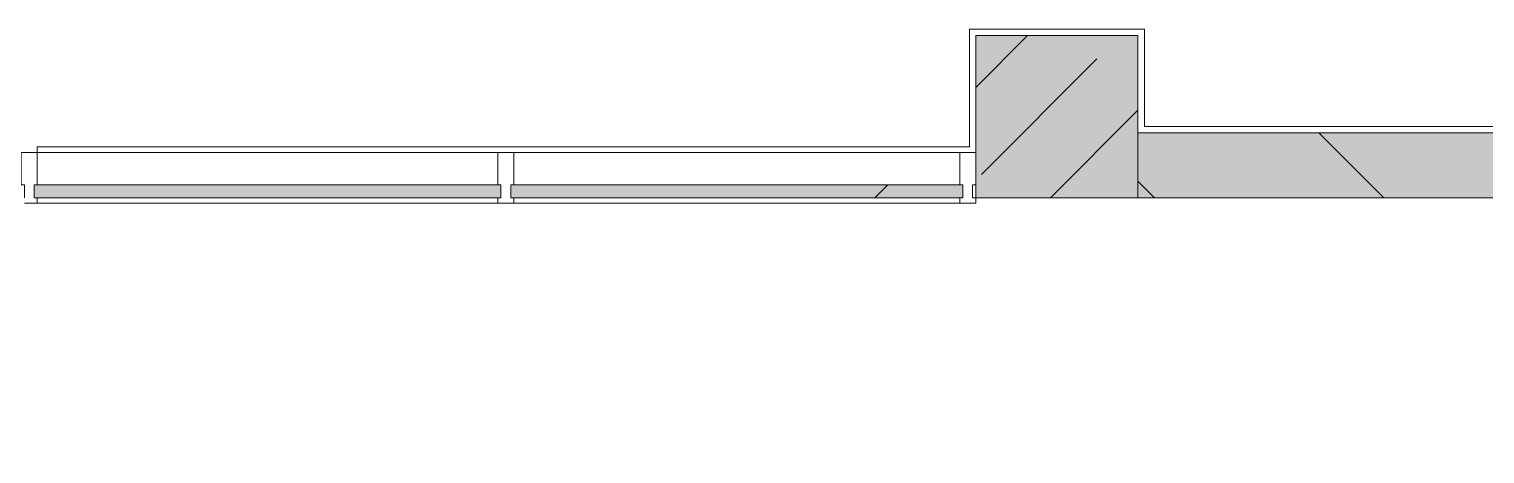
# Model space of a CAD drawing. Header units: millimetres. Extents: x -3817 to 677485, y -22715 to 103890.
# Drawn here: x 10529.26 to 10564.61, y -19504.59 to -19494.27 of the extents above; entities that cross this region are included whole.
import ezdxf

# ---------------------------------------------------------------- set-up
doc = ezdxf.new("R2010")
doc.units = ezdxf.units.MM
doc.layers.add('PDF _Геометрия', color=7, linetype='Continuous', true_color=0x1d1d1d)
doc.layers.add('PDF _Сплошная заливка', color=7, linetype='Continuous', true_color=0xffffff)

msp = doc.modelspace()

# ---------------------------------------------------------------- hatches: boundary and pattern name
at = {"layer": 'PDF _Сплошная заливка', "transparency": 33554559}
msp.add_hatch(color=256, dxfattribs=at).paths.add_polyline_path([(10552.25, -19498.365), (10556.187, -19498.365), (10556.187, -19494.428), (10552.25, -19494.428), (10552.25, -19496.321)])
h = msp.add_hatch(color=256, dxfattribs=at)
h.paths.add_polyline_path([(10588.551, -19498.365), (10591.619, -19498.365), (10591.619, -19496.79), (10580.476, -19496.79), (10580.476, -19498.365), (10581.248, -19498.365)], flags=0)
h.paths.add_polyline_path([(10569.059, -19498.365), (10569.059, -19496.79), (10556.187, -19496.79), (10556.187, -19498.365), (10559.338, -19498.365)], flags=0)

# ---------------------------------------------------------------- linework, layer by layer
at = {"layer": 'PDF _Геометрия', "color": 253, "lineweight": 9, "true_color": 0xaaaaaa}
for points in [[(10586.1, -19496.633), (10556.345, -19496.633), (10556.345, -19494.271), (10552.093, -19494.271), (10552.093, -19497.129), (10529.456, -19497.129), (10529.456, -19497.263), (10529.456, -19497.129), (10552.093, -19497.129), (10552.093, -19494.271), (10556.345, -19494.271), (10556.345, -19496.633), (10586.1, -19496.633)], [(10569.689, -19498.365), (10569.689, -19504.585), (10569.374, -19504.585), (10569.374, -19498.365), (10569.374, -19504.585), (10569.374, -19498.365), (10552.172, -19498.365)]]:
    msp.add_lwpolyline(points, dxfattribs=at)
at = {"layer": 'PDF _Геометрия', "color": 7, "lineweight": 9}
for points in [[(10552.25, -19495.685), (10553.507, -19494.428)], [(10555.751, -19494.43), (10555.752, -19494.428)], [(10552.383, -19497.797), (10555.189, -19494.991)], [(10554.061, -19498.365), (10556.187, -19496.238)], [(10562.157, -19498.365), (10560.582, -19496.79)], [(10529.141, -19498.499), (10529.456, -19498.499), (10529.456, -19498.365), (10529.377, -19498.365), (10529.377, -19498.05), (10529.456, -19498.05), (10529.456, -19497.263), (10529.062, -19497.263), (10529.062, -19498.05), (10529.141, -19498.05), (10529.141, -19498.365)], [(10540.637, -19497.263), (10529.456, -19497.263)], [(10551.857, -19497.263), (10541.03, -19497.263)], [(10556.589, -19498.365), (10556.187, -19497.963)], [(10549.795, -19498.365), (10550.11, -19498.05)], [(10529.456, -19498.365), (10529.456, -19498.499), (10529.456, -19498.365)], [(10540.637, -19498.365), (10529.456, -19498.365)], [(10540.637, -19498.365), (10540.637, -19498.499), (10540.637, -19498.365)], [(10541.03, -19498.365), (10541.03, -19498.499), (10541.03, -19498.365)], [(10551.857, -19498.365), (10541.03, -19498.365)], [(10551.857, -19498.365), (10551.857, -19498.499), (10551.857, -19498.365)]]:
    msp.add_lwpolyline(points, dxfattribs=at)
for points in [[(10556.187, -19498.365), (10556.187, -19494.428), (10552.25, -19494.428), (10552.25, -19498.365)], [(10556.187, -19498.365), (10569.059, -19498.365), (10569.059, -19496.79), (10556.187, -19496.79)], [(10529.456, -19497.263), (10540.637, -19497.263), (10540.637, -19498.05), (10529.456, -19498.05)], [(10541.03, -19498.365), (10540.952, -19498.365), (10540.952, -19498.05), (10541.03, -19498.05), (10541.03, -19497.263), (10540.637, -19497.263), (10540.637, -19498.05), (10540.715, -19498.05), (10540.715, -19498.365), (10540.637, -19498.365), (10540.637, -19498.499), (10541.03, -19498.499)], [(10541.03, -19497.263), (10551.857, -19497.263), (10551.857, -19498.05), (10541.03, -19498.05)], [(10552.25, -19498.365), (10552.172, -19498.365), (10552.172, -19498.05), (10552.25, -19498.05), (10552.25, -19497.263), (10551.857, -19497.263), (10551.857, -19498.05), (10551.936, -19498.05), (10551.936, -19498.365), (10551.857, -19498.365), (10551.857, -19498.499), (10552.25, -19498.499)], [(10529.377, -19498.365), (10540.715, -19498.365), (10540.715, -19498.05), (10529.377, -19498.05)], [(10540.952, -19498.365), (10551.936, -19498.365), (10551.936, -19498.05), (10540.952, -19498.05)], [(10529.456, -19498.499), (10540.637, -19498.499)], [(10541.03, -19498.499), (10551.857, -19498.499)]]:
    msp.add_lwpolyline(points, close=True, dxfattribs=at)
at = {"layer": 'PDF _Сплошная заливка', "lineweight": 60, "transparency": 33554559}
for points in [[(10529.377, -19498.365), (10540.715, -19498.365), (10529.377, -19498.05), (10540.715, -19498.05)], [(10540.952, -19498.365), (10551.936, -19498.365), (10540.952, -19498.05), (10551.936, -19498.05)]]:
    msp.add_solid(points, dxfattribs=at)

doc.saveas('drawing.dxf')
